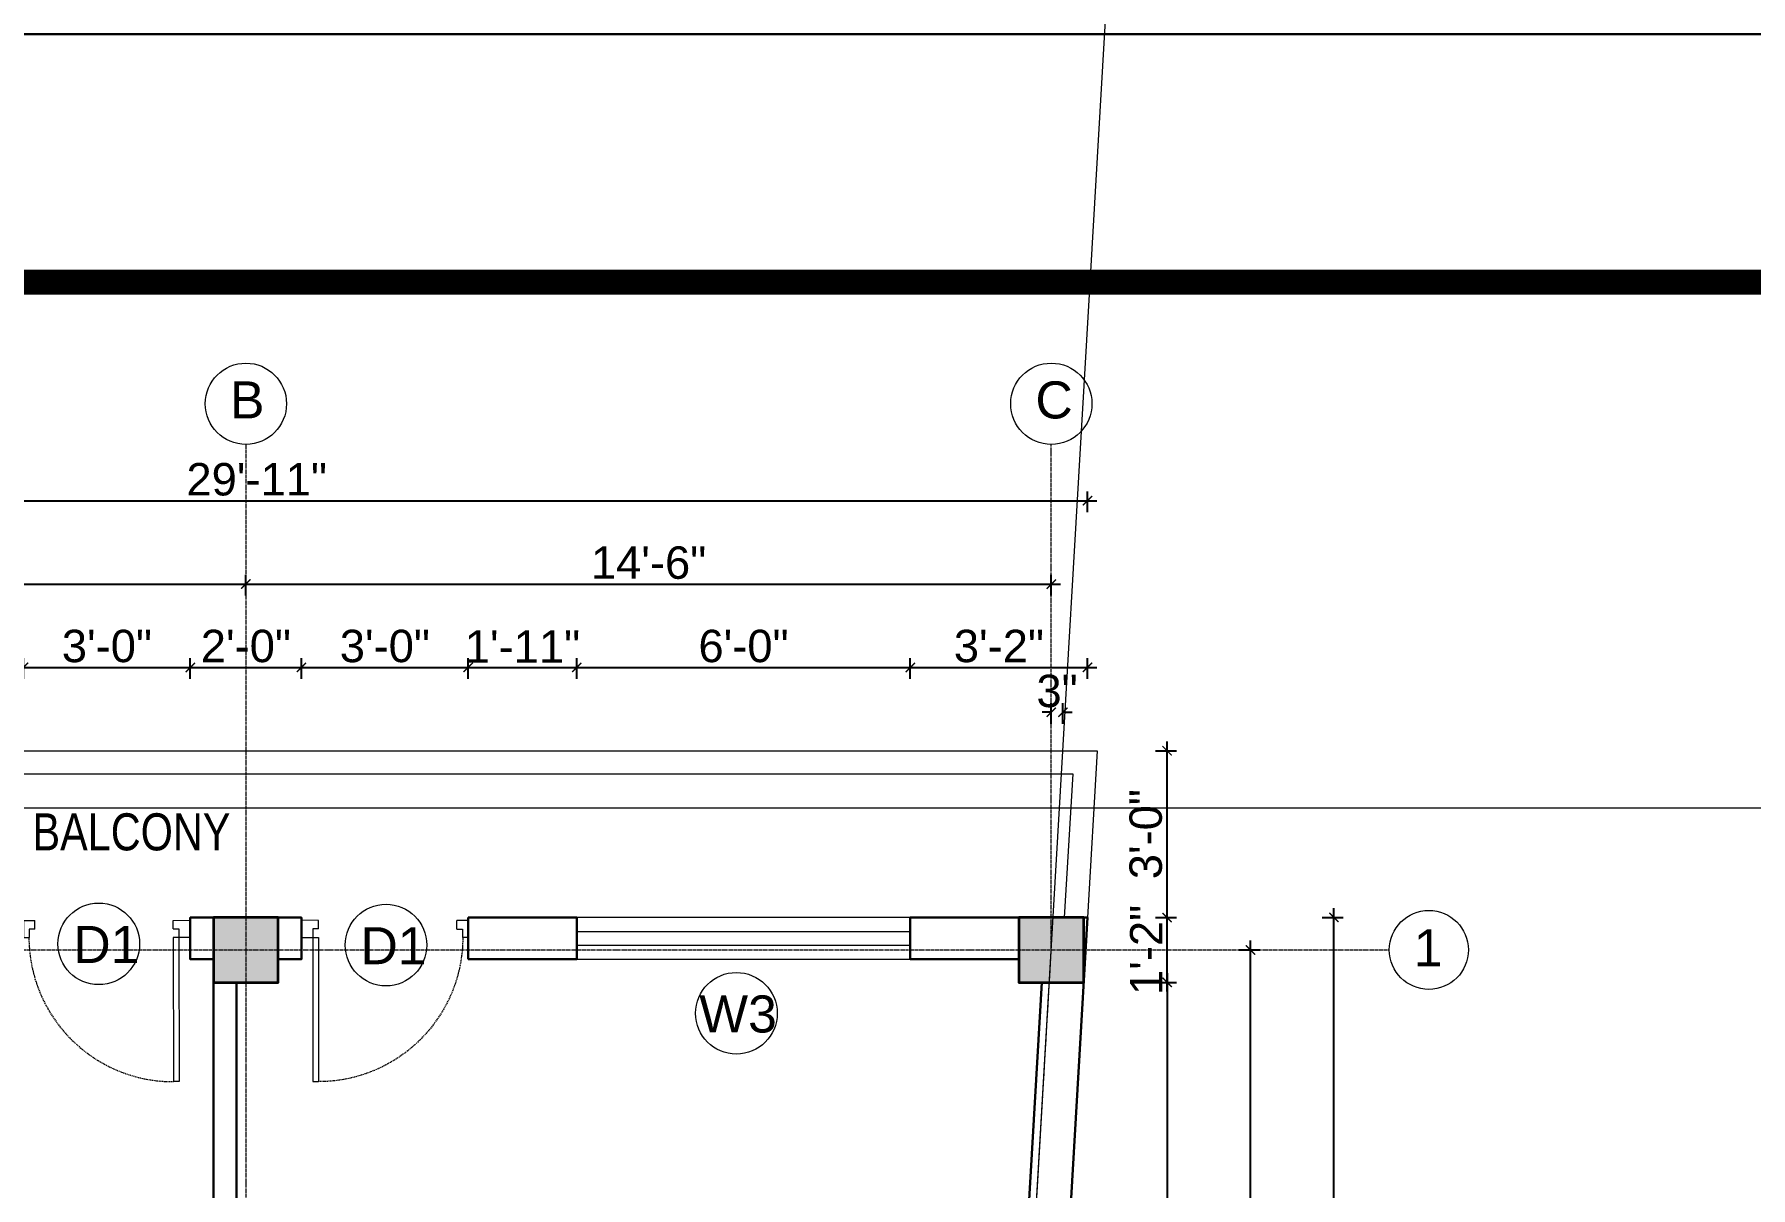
# Model space of a CAD drawing. Header units: inches. Extents: x 84707 to 107235, y 3922 to 10323.
# Drawn here: x 96107.5 to 96478, y 10073.5 to 10322.5 of the extents above; entities that cross this region are included whole.
import ezdxf

# ---------------------------------------------------------------- set-up
doc = ezdxf.new("R2010")
doc.units = ezdxf.units.IN
doc.header["$MEASUREMENT"] = 0
doc.linetypes.add('CENTER', pattern=[2, 1.25, -0.25, 0.25, -0.25])
doc.linetypes.add('HIDDEN', pattern=[0.375, 0.25, -0.125])
for name, color, linetype, lineweight in [('Annotate-Lite.w', 4, 'Continuous', 9), ('Annotations-Bold.w', 2, 'Continuous', 13), ('COLOUM', 3, 'Continuous', 35), ('DIM-2', 4, 'Continuous', 20), ('Door-Window.w', 4, 'Continuous', 15), ('wall', 240, 'Continuous', 30), ('wall light', 6, 'Continuous', 18), ('window', 130, 'Continuous', 13)]:
    doc.layers.add(name, color=color, linetype=linetype, lineweight=lineweight)
doc.styles.add('ARAIL', font='arial.ttf')
doc.styles.add('DIM', font='arial.ttf', dxfattribs={"width": 0.8})
doc.styles.add('gaurav', font='arial.ttf')
doc.dimstyles.new('8 inch dim', dxfattribs={"dimtxt": 7, "dimasz": 2, "dimexe": 2, "dimexo": 1, "dimgap": 1, "dimtad": 1, "dimdec": 0, "dimzin": 3, "dimdsep": 46, "dimlunit": 4, "dimtxsty": 'ARAIL', "dimblk": 'ARCHTICK', "dimcen": 0.09, "dimdle": 2, "dimadec": 0, "dimazin": 0, "dimtfac": 1, "dimtdec": 0, "dimtix": 1, "dimtofl": 0, "dimtmove": 1, "dimatfit": 3, "dimldrblk": 'ARCHTICK', "dimfxlon": 1, "dimtolj": 1, "dimtzin": 0, "dimarcsym": 0})

# ---------------------------------------------------------------- blocks, each defined once
blk = doc.blocks.new('column 14')
at = {"layer": 'COLOUM'}
h = blk.add_hatch(color=256, dxfattribs=at)
h.dxf.hatch_style = 1
h.paths.add_polyline_path([(7, 7), (-7, 7), (-7, -7), (7, -7)])
blk.add_lwpolyline([(7, 7), (7, -7), (-7, -7), (-7, 7)], close=True, dxfattribs=at)
blk = doc.blocks.new('*U9')
at = {"layer": 'Door-Window.w', "ltscale": 3}
for p, q in [((11067.44, 10097.93), (11092.24, 10116.76)), ((11068.18, 10096.96), (11093, 10115.8)), ((11092.24, 10116.76), (11093, 10115.8)), ((11063.03, 10097.66), (11065.96, 10099.89)), ((11065.96, 10099.89), (11067.44, 10097.93)), ((11065.25, 10094.74), (11063.03, 10097.66)), ((11066.71, 10095.85), (11065.25, 10094.74)), ((11065.97, 10096.82), (11067.44, 10097.93)), ((11066.71, 10095.85), (11065.97, 10096.82)), ((11067.44, 10097.93), (11068.18, 10096.96)), ((11084.8, 10072.06), (11083.33, 10070.95)), ((11084.81, 10068.99), (11083.33, 10070.95)), ((11084.8, 10072.06), (11085.54, 10071.08)), ((11084.81, 10068.99), (11087.74, 10071.22)), ((11085.54, 10071.08), (11087, 10072.19)), ((11087.74, 10071.22), (11087, 10072.19))]:
    blk.add_line(p, q, dxfattribs=at)
at = {"layer": 'Door-Window.w', "color": 9, "linetype": 'HIDDEN', "lineweight": 18}
blk.add_arc((11068.18, 10096.96), 31.16, 307.2347, 37.1906, dxfattribs=at)
blk = doc.blocks.new('_ArchTick')
at = {"color": 0, "linetype": 'ByBlock', "const_width": 0.15}
blk.add_lwpolyline([(-0.5, -0.5), (0.5, 0.5)], dxfattribs=at)
blk = doc.blocks.new('*D137')
at = {"layer": 'Defpoints', "color": 0, "transparency": 16777216}
for p in [(96141.2, 10185.84), (96105.2, 10131.84), (96141.2, 10131.84)]:
    blk.add_point(p, dxfattribs=at)
at = {"layer": 'DIM-2', "color": 0, "lineweight": -2, "transparency": 16777216}
for p, q in [((96103.2, 10185.84), (96143.2, 10185.84)), ((96105.2, 10183.34), (96105.2, 10187.84)), ((96141.2, 10183.34), (96141.2, 10187.84))]:
    blk.add_line(p, q, dxfattribs=at)
at = {"layer": 'DIM-2', "color": 0, "lineweight": -2, "transparency": 16777216, "xscale": 2, "yscale": 2, "zscale": 2, "rotation": 180}
blk.add_blockref('_ArchTick', (96105.2, 10185.84), dxfattribs=at)
at = {"layer": 'DIM-2', "color": 0, "lineweight": -2, "transparency": 16777216, "xscale": 2, "yscale": 2, "zscale": 2}
blk.add_blockref('_ArchTick', (96141.2, 10185.84), dxfattribs=at)
at = {"layer": 'DIM-2', "color": 0, "transparency": 16777216, "insert": (96123.2, 10190.42), "char_height": 7, "attachment_point": 5, "style": 'ARAIL'}
blk.add_mtext('\\A1;3\'-0"', dxfattribs=at)
blk = doc.blocks.new('*D113')
at = {"layer": 'Defpoints', "color": 0, "transparency": 16777216}
for p in [(96165.2, 10185.84), (96141.2, 10131.84), (96165.2, 10131.84)]:
    blk.add_point(p, dxfattribs=at)
at = {"layer": 'DIM-2', "color": 0, "lineweight": -2, "transparency": 16777216}
for p, q in [((96139.2, 10185.84), (96167.2, 10185.84)), ((96141.2, 10183.34), (96141.2, 10187.84)), ((96165.2, 10183.34), (96165.2, 10187.84))]:
    blk.add_line(p, q, dxfattribs=at)
at = {"layer": 'DIM-2', "color": 0, "lineweight": -2, "transparency": 16777216, "xscale": 2, "yscale": 2, "zscale": 2, "rotation": 180}
blk.add_blockref('_ArchTick', (96141.2, 10185.84), dxfattribs=at)
at = {"layer": 'DIM-2', "color": 0, "lineweight": -2, "transparency": 16777216, "xscale": 2, "yscale": 2, "zscale": 2}
blk.add_blockref('_ArchTick', (96165.2, 10185.84), dxfattribs=at)
at = {"layer": 'DIM-2', "color": 0, "transparency": 16777216, "insert": (96153.2, 10190.42), "char_height": 7, "attachment_point": 5, "style": 'ARAIL'}
blk.add_mtext('\\A1;2\'-0"', dxfattribs=at)
blk = doc.blocks.new('*D138')
at = {"layer": 'Defpoints', "color": 0, "transparency": 16777216}
for p in [(96201.2, 10185.84), (96165.2, 10131.84), (96201.2, 10131.84)]:
    blk.add_point(p, dxfattribs=at)
at = {"layer": 'DIM-2', "color": 0, "lineweight": -2, "transparency": 16777216}
for p, q in [((96163.2, 10185.84), (96203.2, 10185.84)), ((96165.2, 10183.34), (96165.2, 10187.84)), ((96201.2, 10183.34), (96201.2, 10187.84))]:
    blk.add_line(p, q, dxfattribs=at)
at = {"layer": 'DIM-2', "color": 0, "lineweight": -2, "transparency": 16777216, "xscale": 2, "yscale": 2, "zscale": 2, "rotation": 180}
blk.add_blockref('_ArchTick', (96165.2, 10185.84), dxfattribs=at)
at = {"layer": 'DIM-2', "color": 0, "lineweight": -2, "transparency": 16777216, "xscale": 2, "yscale": 2, "zscale": 2}
blk.add_blockref('_ArchTick', (96201.2, 10185.84), dxfattribs=at)
at = {"layer": 'DIM-2', "color": 0, "transparency": 16777216, "insert": (96183.2, 10190.42), "char_height": 7, "attachment_point": 5, "style": 'ARAIL'}
blk.add_mtext('\\A1;3\'-0"', dxfattribs=at)
blk = doc.blocks.new('*D139')
at = {"layer": 'Defpoints', "color": 0, "transparency": 16777216}
for p in [(96224.63, 10185.84), (96201.2, 10131.84), (96224.63, 10131.84)]:
    blk.add_point(p, dxfattribs=at)
at = {"layer": 'DIM-2', "color": 0, "lineweight": -2, "transparency": 16777216}
for p, q in [((96199.2, 10185.84), (96226.63, 10185.84)), ((96201.2, 10183.34), (96201.2, 10187.84)), ((96224.63, 10183.34), (96224.63, 10187.84))]:
    blk.add_line(p, q, dxfattribs=at)
at = {"layer": 'DIM-2', "color": 0, "lineweight": -2, "transparency": 16777216, "xscale": 2, "yscale": 2, "zscale": 2, "rotation": 180}
blk.add_blockref('_ArchTick', (96201.2, 10185.84), dxfattribs=at)
at = {"layer": 'DIM-2', "color": 0, "lineweight": -2, "transparency": 16777216, "xscale": 2, "yscale": 2, "zscale": 2}
blk.add_blockref('_ArchTick', (96224.63, 10185.84), dxfattribs=at)
at = {"layer": 'DIM-2', "color": 0, "transparency": 16777216, "insert": (96212.91, 10190.36), "char_height": 7, "attachment_point": 5, "style": 'ARAIL'}
blk.add_mtext('\\A1;1\'-11"', dxfattribs=at)
blk = doc.blocks.new('*D132')
at = {"layer": 'Defpoints', "color": 0, "transparency": 16777216}
for p in [(96296.63, 10185.84), (96224.63, 10131.84), (96296.63, 10131.84)]:
    blk.add_point(p, dxfattribs=at)
at = {"layer": 'DIM-2', "color": 0, "lineweight": -2, "transparency": 16777216}
for p, q in [((96222.63, 10185.84), (96298.63, 10185.84)), ((96224.63, 10183.34), (96224.63, 10187.84)), ((96296.63, 10183.34), (96296.63, 10187.84))]:
    blk.add_line(p, q, dxfattribs=at)
at = {"layer": 'DIM-2', "color": 0, "lineweight": -2, "transparency": 16777216, "xscale": 2, "yscale": 2, "zscale": 2, "rotation": 180}
blk.add_blockref('_ArchTick', (96224.63, 10185.84), dxfattribs=at)
at = {"layer": 'DIM-2', "color": 0, "lineweight": -2, "transparency": 16777216, "xscale": 2, "yscale": 2, "zscale": 2}
blk.add_blockref('_ArchTick', (96296.63, 10185.84), dxfattribs=at)
at = {"layer": 'DIM-2', "color": 0, "transparency": 16777216, "insert": (96260.63, 10190.42), "char_height": 7, "attachment_point": 5, "style": 'ARAIL'}
blk.add_mtext('\\A1;6\'-0"', dxfattribs=at)
blk = doc.blocks.new('*D133')
at = {"layer": 'Defpoints', "color": 0, "transparency": 16777216}
for p in [(96334.89, 10185.84), (96296.63, 10131.84), (96334.89, 10131.84)]:
    blk.add_point(p, dxfattribs=at)
at = {"layer": 'DIM-2', "color": 0, "lineweight": -2, "transparency": 16777216}
for p, q in [((96294.63, 10185.84), (96336.89, 10185.84)), ((96296.63, 10183.34), (96296.63, 10187.84)), ((96334.89, 10183.34), (96334.89, 10187.84))]:
    blk.add_line(p, q, dxfattribs=at)
at = {"layer": 'DIM-2', "color": 0, "lineweight": -2, "transparency": 16777216, "xscale": 2, "yscale": 2, "zscale": 2, "rotation": 180}
blk.add_blockref('_ArchTick', (96296.63, 10185.84), dxfattribs=at)
at = {"layer": 'DIM-2', "color": 0, "lineweight": -2, "transparency": 16777216, "xscale": 2, "yscale": 2, "zscale": 2}
blk.add_blockref('_ArchTick', (96334.89, 10185.84), dxfattribs=at)
at = {"layer": 'DIM-2', "color": 0, "transparency": 16777216, "insert": (96315.76, 10190.42), "char_height": 7, "attachment_point": 5, "style": 'ARAIL'}
blk.add_mtext('\\A1;3\'-2"', dxfattribs=at)
blk = doc.blocks.new('*D129')
at = {"layer": 'Defpoints', "color": 0, "transparency": 16777216}
for p in [(96153.2, 10203.84), (95983.2, 10131.84), (96153.2, 10131.84)]:
    blk.add_point(p, dxfattribs=at)
at = {"layer": 'DIM-2', "color": 0, "lineweight": -2, "transparency": 16777216}
for p, q in [((95983.2, 10201.34), (95983.2, 10205.84)), ((96153.2, 10201.34), (96153.2, 10205.84)), ((95981.2, 10203.84), (96155.2, 10203.84))]:
    blk.add_line(p, q, dxfattribs=at)
at = {"layer": 'DIM-2', "color": 0, "lineweight": -2, "transparency": 16777216, "xscale": 2, "yscale": 2, "zscale": 2, "rotation": 180}
blk.add_blockref('_ArchTick', (95983.2, 10203.84), dxfattribs=at)
at = {"layer": 'DIM-2', "color": 0, "lineweight": -2, "transparency": 16777216, "xscale": 2, "yscale": 2, "zscale": 2}
blk.add_blockref('_ArchTick', (96153.2, 10203.84), dxfattribs=at)
at = {"layer": 'DIM-2', "color": 0, "transparency": 16777216, "insert": (96068.2, 10208.36), "char_height": 7, "attachment_point": 5, "style": 'ARAIL'}
blk.add_mtext('\\A1;14\'-2"', dxfattribs=at)
blk = doc.blocks.new('*D130')
at = {"layer": 'Defpoints', "color": 0, "transparency": 16777216}
for p in [(96327.07, 10203.84), (96327.07, 10131.84), (96153.2, 10117.19)]:
    blk.add_point(p, dxfattribs=at)
at = {"layer": 'DIM-2', "color": 0, "lineweight": -2, "transparency": 16777216}
for p, q in [((96153.2, 10201.34), (96153.2, 10205.84)), ((96327.07, 10201.34), (96327.07, 10205.84)), ((96151.2, 10203.84), (96329.07, 10203.84))]:
    blk.add_line(p, q, dxfattribs=at)
at = {"layer": 'DIM-2', "color": 0, "lineweight": -2, "transparency": 16777216, "xscale": 2, "yscale": 2, "zscale": 2, "rotation": 180}
blk.add_blockref('_ArchTick', (96153.2, 10203.84), dxfattribs=at)
at = {"layer": 'DIM-2', "color": 0, "lineweight": -2, "transparency": 16777216, "xscale": 2, "yscale": 2, "zscale": 2}
blk.add_blockref('_ArchTick', (96327.07, 10203.84), dxfattribs=at)
at = {"layer": 'DIM-2', "color": 0, "transparency": 16777216, "insert": (96240.13, 10208.42), "char_height": 7, "attachment_point": 5, "style": 'ARAIL'}
blk.add_mtext('\\A1;14\'-6"', dxfattribs=at)
blk = doc.blocks.new('*D101')
at = {"layer": 'Defpoints', "color": 0, "transparency": 16777216}
for p in [(96334.89, 10221.84), (95976.2, 10131.84), (96334.89, 10131.84)]:
    blk.add_point(p, dxfattribs=at)
at = {"layer": 'DIM-2', "color": 0, "lineweight": -2, "transparency": 16777216}
for p, q in [((95976.2, 10219.34), (95976.2, 10223.84)), ((96334.89, 10219.34), (96334.89, 10223.84)), ((95974.2, 10221.84), (96336.89, 10221.84))]:
    blk.add_line(p, q, dxfattribs=at)
at = {"layer": 'DIM-2', "color": 0, "lineweight": -2, "transparency": 16777216, "xscale": 2, "yscale": 2, "zscale": 2, "rotation": 180}
blk.add_blockref('_ArchTick', (95976.2, 10221.84), dxfattribs=at)
at = {"layer": 'DIM-2', "color": 0, "lineweight": -2, "transparency": 16777216, "xscale": 2, "yscale": 2, "zscale": 2}
blk.add_blockref('_ArchTick', (96334.89, 10221.84), dxfattribs=at)
at = {"layer": 'DIM-2', "color": 0, "transparency": 16777216, "insert": (96155.54, 10226.42), "char_height": 7, "attachment_point": 5, "style": 'ARAIL'}
blk.add_mtext('\\A1;29\'-11"', dxfattribs=at)
blk = doc.blocks.new('*D90')
at = {"layer": 'Defpoints', "color": 0, "transparency": 16777216}
for p in [(96334.07, 10117.84), (96326.14, 9995.84), (96352.07, 9995.84)]:
    blk.add_point(p, dxfattribs=at)
at = {"layer": 'DIM-2', "color": 0, "lineweight": -2, "transparency": 16777216}
for p, q in [((96352.07, 10119.84), (96352.07, 9993.84)), ((96349.57, 10117.84), (96354.07, 10117.84)), ((96349.57, 9995.84), (96354.07, 9995.84))]:
    blk.add_line(p, q, dxfattribs=at)
at = {"layer": 'DIM-2', "color": 0, "lineweight": -2, "transparency": 16777216, "xscale": 2, "yscale": 2, "zscale": 2}
for p, rotation in [((96352.07, 10117.84), 90), ((96352.07, 9995.84), 270)]:
    blk.add_blockref('_ArchTick', p, dxfattribs=dict(at, rotation=rotation))
at = {"layer": 'DIM-2', "color": 0, "transparency": 16777216, "insert": (96347.5, 10056.84), "char_height": 7, "attachment_point": 5, "rotation": 90, "style": 'ARAIL'}
blk.add_mtext('\\A1;10\'-2"', dxfattribs=at)
blk = doc.blocks.new('*D98')
at = {"layer": 'Defpoints', "color": 0, "transparency": 16777216}
for p in [(96334.07, 10131.84), (96388.07, 10131.84), (96307.48, 9661.84)]:
    blk.add_point(p, dxfattribs=at)
at = {"layer": 'DIM-2', "color": 0, "lineweight": -2, "transparency": 16777216}
for p, q in [((96388.07, 9659.84), (96388.07, 10133.84)), ((96385.57, 10131.84), (96390.07, 10131.84)), ((96385.57, 9661.84), (96390.07, 9661.84))]:
    blk.add_line(p, q, dxfattribs=at)
at = {"layer": 'DIM-2', "color": 0, "lineweight": -2, "transparency": 16777216, "xscale": 2, "yscale": 2, "zscale": 2}
for p, rotation in [((96388.07, 10131.84), 90), ((96388.07, 9661.84), 270)]:
    blk.add_blockref('_ArchTick', p, dxfattribs=dict(at, rotation=rotation))
at = {"layer": 'DIM-2', "color": 0, "transparency": 16777216, "insert": (96383.49, 9896.84), "char_height": 7, "attachment_point": 5, "rotation": 90, "style": 'ARAIL'}
blk.add_mtext('\\A1;39\'-2"', dxfattribs=at)
blk = doc.blocks.new('*D100')
at = {"layer": 'Defpoints', "color": 0, "transparency": 16777216}
for p in [(96327.07, 10124.84), (96370.07, 10124.84), (96319.14, 9988.84)]:
    blk.add_point(p, dxfattribs=at)
at = {"layer": 'DIM-2', "color": 0, "lineweight": -2, "transparency": 16777216}
for p, q in [((96370.07, 9986.84), (96370.07, 10126.84)), ((96367.57, 10124.84), (96372.07, 10124.84)), ((96367.57, 9988.84), (96372.07, 9988.84))]:
    blk.add_line(p, q, dxfattribs=at)
at = {"layer": 'DIM-2', "color": 0, "lineweight": -2, "transparency": 16777216, "xscale": 2, "yscale": 2, "zscale": 2}
for p, rotation in [((96370.07, 10124.84), 90), ((96370.07, 9988.84), 270)]:
    blk.add_blockref('_ArchTick', p, dxfattribs=dict(at, rotation=rotation))
at = {"layer": 'DIM-2', "color": 0, "transparency": 16777216, "insert": (96365.56, 10056.84), "char_height": 7, "attachment_point": 5, "rotation": 90, "style": 'ARAIL'}
blk.add_mtext('\\A1;11\'-4"', dxfattribs=at)
blk = doc.blocks.new('*D123')
at = {"layer": 'Defpoints', "color": 0, "transparency": 16777216}
for p in [(96334.89, 10131.84), (96352.07, 10131.84), (96334.07, 10117.84)]:
    blk.add_point(p, dxfattribs=at)
at = {"layer": 'DIM-2', "color": 0, "lineweight": -2, "transparency": 16777216}
for p, q in [((96352.07, 10115.84), (96352.07, 10133.84)), ((96349.57, 10131.84), (96354.07, 10131.84)), ((96349.57, 10117.84), (96354.07, 10117.84))]:
    blk.add_line(p, q, dxfattribs=at)
at = {"layer": 'DIM-2', "color": 0, "lineweight": -2, "transparency": 16777216, "xscale": 2, "yscale": 2, "zscale": 2}
for p, rotation in [((96352.07, 10131.84), 90), ((96352.07, 10117.84), 270)]:
    blk.add_blockref('_ArchTick', p, dxfattribs=dict(at, rotation=rotation))
at = {"layer": 'DIM-2', "color": 0, "transparency": 16777216, "insert": (96347.56, 10124.84), "char_height": 7, "attachment_point": 5, "rotation": 90, "style": 'ARAIL'}
blk.add_mtext('\\A1;1\'-2"', dxfattribs=at)
blk = doc.blocks.new('*D140')
at = {"layer": 'Defpoints', "color": 0, "transparency": 16777216}
for p in [(96336.99, 10167.84), (96352.07, 10167.84), (96334.89, 10131.84)]:
    blk.add_point(p, dxfattribs=at)
at = {"layer": 'DIM-2', "color": 0, "lineweight": -2, "transparency": 16777216}
for p, q in [((96349.57, 10167.84), (96354.07, 10167.84)), ((96352.07, 10129.84), (96352.07, 10169.84)), ((96349.57, 10131.84), (96354.07, 10131.84))]:
    blk.add_line(p, q, dxfattribs=at)
at = {"layer": 'DIM-2', "color": 0, "lineweight": -2, "transparency": 16777216, "xscale": 2, "yscale": 2, "zscale": 2}
for p, rotation in [((96352.07, 10167.84), 90), ((96352.07, 10131.84), 270)]:
    blk.add_blockref('_ArchTick', p, dxfattribs=dict(at, rotation=rotation))
at = {"layer": 'DIM-2', "color": 0, "transparency": 16777216, "insert": (96347.49, 10149.84), "char_height": 7, "attachment_point": 5, "rotation": 90, "style": 'ARAIL'}
blk.add_mtext('\\A1;3\'-0"', dxfattribs=at)
blk = doc.blocks.new('*D395')
at = {"layer": 'Defpoints', "color": 0, "transparency": 16777216}
for p in [(96327.07, 10176.15), (96327.07, 10167.84), (96329.58, 10167.84)]:
    blk.add_point(p, dxfattribs=at)
at = {"layer": 'DIM-2', "color": 0, "lineweight": -2, "transparency": 16777216}
for p, q in [((96327.07, 10173.65), (96327.07, 10178.15)), ((96329.58, 10173.65), (96329.58, 10178.15)), ((96327.07, 10176.15), (96325.07, 10176.15)), ((96329.58, 10176.15), (96331.58, 10176.15))]:
    blk.add_line(p, q, dxfattribs=at)
at = {"layer": 'DIM-2', "color": 0, "lineweight": -2, "transparency": 16777216, "xscale": 2, "yscale": 2, "zscale": 2}
blk.add_blockref('_ArchTick', (96327.07, 10176.15), dxfattribs=at)
at = {"layer": 'DIM-2', "color": 0, "lineweight": -2, "transparency": 16777216, "xscale": 2, "yscale": 2, "zscale": 2, "rotation": 180}
blk.add_blockref('_ArchTick', (96329.58, 10176.15), dxfattribs=at)
at = {"layer": 'DIM-2', "color": 0, "transparency": 16777216, "insert": (96328.32, 10180.72), "char_height": 7, "attachment_point": 5, "style": 'ARAIL'}
blk.add_mtext('\\A1;3"', dxfattribs=at)

msp = doc.modelspace()

# ---------------------------------------------------------------- linework, layer by layer
at = {"color": 7, "lineweight": 30}
msp.add_lwpolyline([(94382.2, 8182.06), (94382.2, 10322.54), (97592.92, 10322.54), (97592.92, 8182.06)], close=True, dxfattribs=at)
at = {"color": 7, "lineweight": 30, "const_width": 5.35}
msp.add_lwpolyline([(97539.41, 8235.57), (97539.41, 10269.03), (94542.74, 10269.03), (94542.74, 8235.57)], close=True, dxfattribs=at)
at = {"layer": 'Annotate-Lite.w', "ltscale": 0.005}
for centre in [(96121.45, 10126.15), (96183.45, 10125.88), (96259.09, 10111.16)]:
    msp.add_circle(centre, 8.81, dxfattribs=at)
at = {"layer": 'Annotations-Bold.w', "linetype": 'CENTER', "ltscale": 0.3}
for p, q in [((96153.2, 10234), (96153.2, 9580.07)), ((95913.78, 10124.84), (96400.03, 10124.84))]:
    msp.add_line(p, q, dxfattribs=at)
msp.add_lwpolyline([(96300.48, 9580.07), (96300.48, 9668.84), (96327.07, 10124.84), (96327.07, 10234)], dxfattribs=at)
at = {"layer": 'DIM-2'}
for p, direction in [((96319.14, 9988.84), (0.0582226, 0.9983036)), ((84806.37, 10155.52), (1, 0))]:
    msp.add_xline(p, direction, dxfattribs=at)
for centre, radius in [((96153.2, 10242.77), 8.77), ((96327.07, 10242.77), 8.77), ((96408.57, 10124.84), 8.53)]:
    msp.add_circle(centre, radius, dxfattribs=at)
at = {"layer": 'wall'}
for p, q in [((96201.2, 10122.82), (96201.2, 10131.84)), ((96224.63, 10131.84), (96201.2, 10131.84)), ((96224.63, 10122.84), (96224.63, 10131.84)), ((96334.89, 10131.84), (96296.63, 10131.84)), ((96296.63, 10122.84), (96296.63, 10131.84)), ((96334.89, 10131.84), (96322.11, 9912.84)), ((96224.63, 10122.84), (96201.2, 10122.84)), ((96320.07, 10122.84), (96296.63, 10122.84)), ((96146.2, 9995.84), (96146.2, 10117.84)), ((96151.2, 9995.84), (96151.2, 10117.84))]:
    msp.add_line(p, q, dxfattribs=at)
for points in [[(96146.2, 10131.84), (96141.2, 10131.84), (96141.2, 10122.84), (96146.2, 10122.84)], [(96160.2, 10131.84), (96165.2, 10131.84), (96165.2, 10122.84), (96160.2, 10122.84)]]:
    msp.add_lwpolyline(points, close=True, dxfattribs=at)
msp.add_lwpolyline([(96325.05, 10117.84), (96313.39, 9917.84), (96305.39, 9917.84)], dxfattribs=at)
at = {"layer": 'wall light'}
msp.add_line((96336.99, 10167.84), (96334.89, 10131.84), dxfattribs=at)
for points in [[(95976.2, 10167.84), (96336.99, 10167.84)], [(95981.2, 10131.84), (95981.2, 10162.84), (96331.69, 10162.84), (96329.88, 10131.84)]]:
    msp.add_lwpolyline(points, dxfattribs=at)
at = {"layer": 'window'}
for p, q in [((96296.63, 10131.84), (96224.63, 10131.84)), ((96224.63, 10128.84), (96296.63, 10128.84)), ((96224.63, 10125.84), (96296.63, 10125.84)), ((96224.63, 10122.84), (96296.63, 10122.84))]:
    msp.add_line(p, q, dxfattribs=at)

# ---------------------------------------------------------------- block references
at = {"layer": 'Door-Window.w', "linetype": 'ByBlock', "yscale": 0.999790782091718, "zscale": 0.999790782091718}
for p, xscale, rotation in [((94774.7, 25044.05), 0.999790782091718, 232.8475757098403), ((97531.69, 25044.05), -0.9997907820917178, 127.1524242901596)]:
    msp.add_blockref('*U9', p, dxfattribs=dict(at, xscale=xscale, rotation=rotation))
at = {"layer": 'wall', "xscale": -1, "rotation": 270}
for p in [(96153.2, 10124.84), (96327.07, 10124.84)]:
    msp.add_blockref('column 14', p, dxfattribs=at)

# ---------------------------------------------------------------- texts
at = {"ltscale": 7, "insert": (96128.5, 10146.22), "char_height": 8, "width": 121.9318, "attachment_point": 8, "style": 'DIM'}
msp.add_mtext('BALCONY', dxfattribs=at)
at = {"layer": 'Annotate-Lite.w', "ltscale": 0.005, "char_height": 8, "attachment_point": 1, "style": 'gaurav'}
for s, insert in [('D1', (96115.94, 10130.02)), ('D1', (96177.93, 10129.75)), ('W3', (96251.06, 10115.01))]:
    msp.add_mtext_dynamic_manual_height_columns(s, width=8, gutter_width=100, heights=[0], dxfattribs=dict(at, insert=insert))
at = {"layer": 'Annotations-Bold.w', "linetype": 'CENTER', "ltscale": 1.5, "char_height": 8, "attachment_point": 1, "style": 'ARAIL'}
for s, insert in [('B', (96149.77, 10247.6)), ('C', (96323.64, 10247.6)), ('1', (96405.33, 10129.3))]:
    msp.add_mtext_dynamic_manual_height_columns(s, width=6.5393, gutter_width=100, heights=[0], dxfattribs=dict(at, insert=insert))

# ---------------------------------------------------------------- dimensions: what is measured, and where the dimension line sits
at = {"layer": 'DIM-2'}
for base, p1, p2, picture, middle in [((96334.89, 10221.84), (95976.2, 10131.84), (96334.89, 10131.84), '*D101', (96155.54, 10226.42)), ((96153.2, 10203.84), (95983.2, 10131.84), (96153.2, 10131.84), '*D129', (96068.2, 10208.36)), ((96327.07, 10203.84), (96153.2, 10117.19), (96327.07, 10131.84), '*D130', (96240.13, 10208.42)), ((96141.2, 10185.84), (96105.2, 10131.84), (96141.2, 10131.84), '*D137', (96123.2, 10190.42)), ((96165.2, 10185.84), (96141.2, 10131.84), (96165.2, 10131.84), '*D113', (96153.2, 10190.42)), ((96201.2, 10185.84), (96165.2, 10131.84), (96201.2, 10131.84), '*D138', (96183.2, 10190.42)), ((96296.63, 10185.84), (96224.63, 10131.84), (96296.63, 10131.84), '*D132', (96260.63, 10190.42)), ((96334.89, 10185.84), (96296.63, 10131.84), (96334.89, 10131.84), '*D133', (96315.76, 10190.42)), ((96327.07, 10176.15), (96329.58, 10167.84), (96327.07, 10167.84), '*D395', (96328.32, 10180.72))]:
    dim = msp.add_linear_dim(base=base, p1=p1, p2=p2, dimstyle='8 inch dim', dxfattribs=at)
    dim.commit()
    dim.dimension.update_dxf_attribs({"geometry": picture, "text_midpoint": middle})
dim = msp.add_linear_dim(base=(96224.63, 10185.84), p1=(96201.2, 10131.84), p2=(96224.63, 10131.84), dimstyle='8 inch dim', dxfattribs=at)
dim.commit()
dim.dimension.update_dxf_attribs({"geometry": '*D139', "text_midpoint": (96212.91, 10185.84), "dimtype": 128})
for base, p1, p2, picture, middle in [((96352.07, 10167.84), (96334.89, 10131.84), (96336.99, 10167.84), '*D140', (96347.49, 10149.84)), ((96388.07, 10131.84), (96307.48, 9661.84), (96334.07, 10131.84), '*D98', (96383.49, 9896.84)), ((96370.07, 10124.84), (96319.14, 9988.84), (96327.07, 10124.84), '*D100', (96365.56, 10056.84)), ((96352.07, 9995.84), (96334.07, 10117.84), (96326.14, 9995.84), '*D90', (96347.5, 10056.84))]:
    dim = msp.add_linear_dim(base=base, p1=p1, p2=p2, angle=90, dimstyle='8 inch dim', dxfattribs=at)
    dim.commit()
    dim.dimension.update_dxf_attribs({"geometry": picture, "text_midpoint": middle})
dim = msp.add_linear_dim(base=(96352.07, 10131.84), p1=(96334.07, 10117.84), p2=(96334.89, 10131.84), angle=90, dimstyle='8 inch dim', dxfattribs=at)
dim.commit()
dim.dimension.update_dxf_attribs({"geometry": '*D123', "text_midpoint": (96352.07, 10124.84), "dimtype": 128})

doc.saveas('drawing.dxf')
